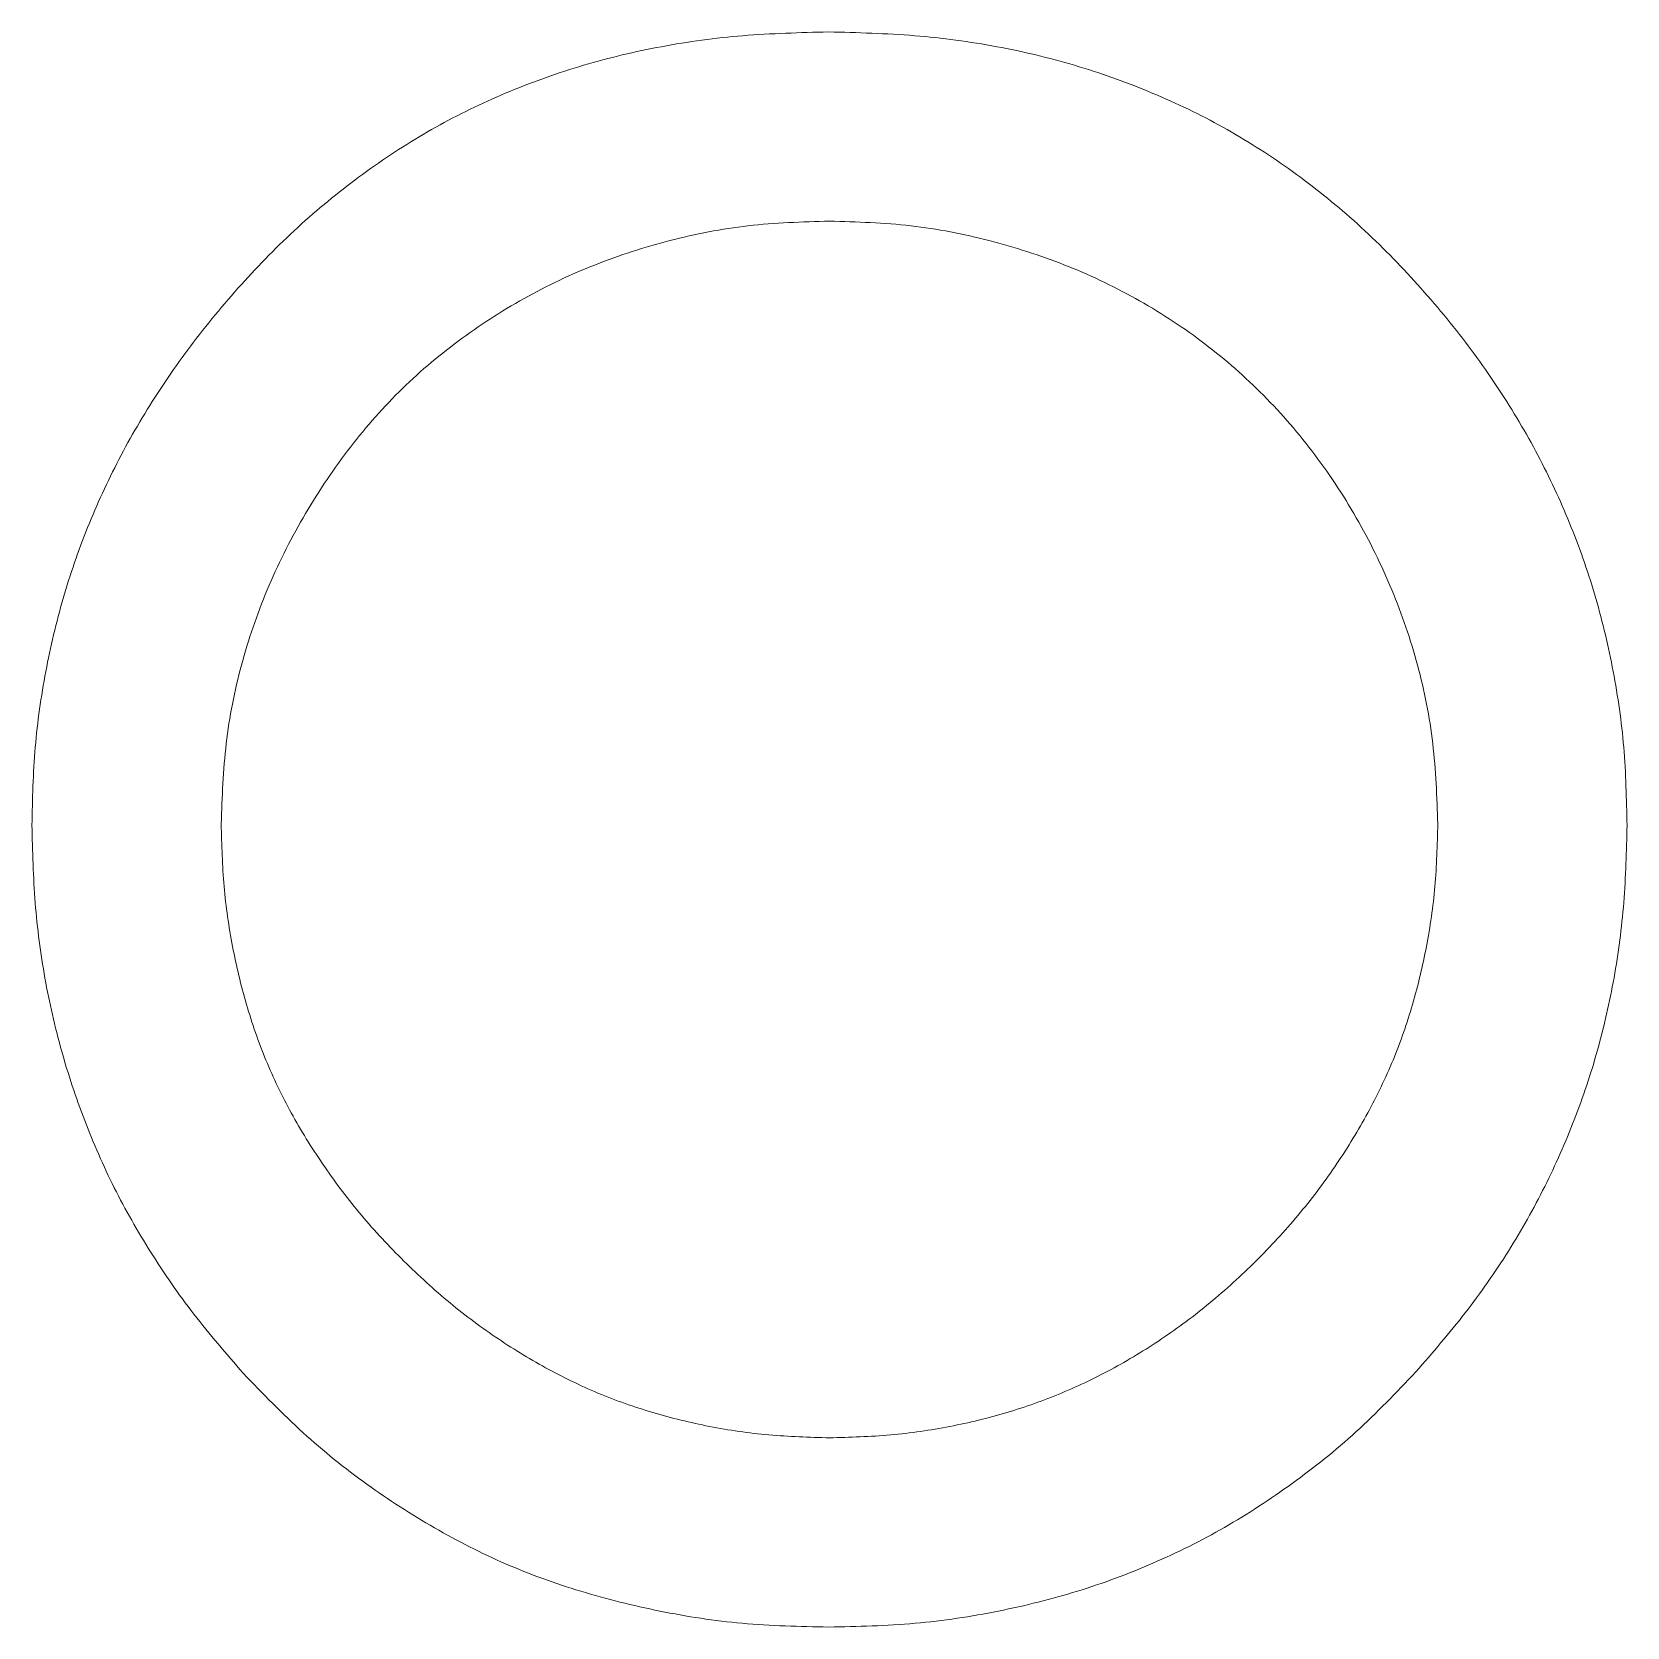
# Model space of a CAD drawing. Header units: millimetres. Extents: x 0 to 276, y 0 to 293.
# Drawn here: x 110.243 to 112.891, y 176.549 to 179.196 of the extents above; entities that cross this region are included whole.
import ezdxf

# ---------------------------------------------------------------- set-up
doc = ezdxf.new("R2010")
doc.units = ezdxf.units.MM

msp = doc.modelspace()

# ---------------------------------------------------------------- linework, layer by layer
at = {"color": 18, "linetype": 'Continuous', "lineweight": 15, "true_color": 0x000000}
for points, knots in [([(110.2432, 177.8798), (110.2442, 177.9231), (110.2461, 178.0086), (110.2645, 178.1346), (110.293, 178.2568), (110.3338, 178.3747), (110.3862, 178.4886), (110.4501, 178.598), (110.5259, 178.7031), (110.6119, 178.8031), (110.707, 178.8953), (110.8101, 178.9756), (110.9193, 179.0445), (111.0359, 179.0999), (111.159, 179.1436), (111.2887, 179.1743), (111.425, 179.1929), (111.518, 179.1952), (111.5655, 179.1965)], [0, 0, 0, 0, 0.062416, 0.123337, 0.183265, 0.243172, 0.302898, 0.363774, 0.425605, 0.489659, 0.553785, 0.616222, 0.677854, 0.739517, 0.802097, 0.865866, 0.931508, 1, 1, 1, 1]), ([(110.2432, 177.8798), (110.2442, 177.9231), (110.2461, 178.0086), (110.2645, 178.1346), (110.293, 178.2568), (110.3338, 178.3747), (110.3862, 178.4886), (110.4501, 178.598), (110.5259, 178.7031), (110.6119, 178.8031), (110.707, 178.8953), (110.8101, 178.9756), (110.9193, 179.0445), (111.0359, 179.0999), (111.159, 179.1436), (111.2887, 179.1743), (111.425, 179.1929), (111.518, 179.1952), (111.5655, 179.1965)], [0, 0, 0, 0, 0.062416, 0.123337, 0.183265, 0.243172, 0.302898, 0.363774, 0.425605, 0.489659, 0.553785, 0.616222, 0.677854, 0.739517, 0.802097, 0.865866, 0.931508, 1, 1, 1, 1]), ([(110.2432, 177.8798), (110.2442, 177.9231), (110.2461, 178.0086), (110.2645, 178.1346), (110.293, 178.2568), (110.3338, 178.3747), (110.3862, 178.4886), (110.4501, 178.598), (110.5259, 178.7031), (110.6119, 178.8031), (110.707, 178.8953), (110.8101, 178.9756), (110.9193, 179.0445), (111.0359, 179.0999), (111.159, 179.1436), (111.2887, 179.1743), (111.425, 179.1929), (111.518, 179.1952), (111.5655, 179.1965)], [0, 0, 0, 0, 0.062416, 0.123337, 0.183265, 0.243172, 0.302898, 0.363774, 0.425605, 0.489659, 0.553785, 0.616222, 0.677854, 0.739517, 0.802097, 0.865866, 0.931508, 1, 1, 1, 1]), ([(110.2432, 177.8798), (110.2442, 177.9231), (110.2461, 178.0086), (110.2645, 178.1346), (110.293, 178.2568), (110.3338, 178.3747), (110.3862, 178.4886), (110.4501, 178.598), (110.5259, 178.7031), (110.6119, 178.8031), (110.707, 178.8953), (110.8101, 178.9756), (110.9193, 179.0445), (111.0359, 179.0999), (111.159, 179.1436), (111.2887, 179.1743), (111.425, 179.1929), (111.518, 179.1952), (111.5655, 179.1965)], [0, 0, 0, 0, 0.062416, 0.123337, 0.183265, 0.243172, 0.302898, 0.363774, 0.425605, 0.489659, 0.553785, 0.616222, 0.677854, 0.739517, 0.802097, 0.865866, 0.931508, 1, 1, 1, 1]), ([(111.5655, 179.1965), (111.6132, 179.1952), (111.7067, 179.1929), (111.8435, 179.1744), (111.9735, 179.1436), (112.0967, 179.0997), (112.2138, 179.0445), (112.3236, 178.9758), (112.4268, 178.8953), (112.5219, 178.8031), (112.6079, 178.7031), (112.6838, 178.598), (112.7476, 178.4886), (112.8, 178.3747), (112.8408, 178.2568), (112.8694, 178.1346), (112.8877, 178.0086), (112.8896, 177.9231), (112.8906, 177.8798)], [0, 0, 0, 0, 0.068742, 0.134635, 0.198324, 0.260825, 0.322714, 0.384555, 0.446913, 0.510958, 0.574931, 0.636685, 0.697483, 0.757134, 0.816966, 0.876818, 0.937663, 1, 1, 1, 1]), ([(111.5655, 179.1965), (111.6132, 179.1952), (111.7067, 179.1929), (111.8435, 179.1744), (111.9735, 179.1436), (112.0967, 179.0997), (112.2138, 179.0445), (112.3236, 178.9758), (112.4268, 178.8953), (112.5219, 178.8031), (112.6079, 178.7031), (112.6838, 178.598), (112.7476, 178.4886), (112.8, 178.3747), (112.8408, 178.2568), (112.8694, 178.1346), (112.8877, 178.0086), (112.8896, 177.9231), (112.8906, 177.8798)], [0, 0, 0, 0, 0.068742, 0.134635, 0.198324, 0.260825, 0.322714, 0.384555, 0.446913, 0.510958, 0.574931, 0.636685, 0.697483, 0.757134, 0.816966, 0.876818, 0.937663, 1, 1, 1, 1]), ([(111.5655, 179.1965), (111.6132, 179.1952), (111.7067, 179.1929), (111.8435, 179.1744), (111.9735, 179.1436), (112.0967, 179.0997), (112.2138, 179.0445), (112.3236, 178.9758), (112.4268, 178.8953), (112.5219, 178.8031), (112.6079, 178.7031), (112.6838, 178.598), (112.7476, 178.4886), (112.8, 178.3747), (112.8408, 178.2568), (112.8694, 178.1346), (112.8877, 178.0086), (112.8896, 177.9231), (112.8906, 177.8798)], [0, 0, 0, 0, 0.068742, 0.134635, 0.198324, 0.260825, 0.322714, 0.384555, 0.446913, 0.510958, 0.574931, 0.636685, 0.697483, 0.757134, 0.816966, 0.876818, 0.937663, 1, 1, 1, 1]), ([(111.5655, 179.1965), (111.6132, 179.1952), (111.7067, 179.1929), (111.8435, 179.1744), (111.9735, 179.1436), (112.0967, 179.0997), (112.2138, 179.0445), (112.3236, 178.9758), (112.4268, 178.8953), (112.5219, 178.8031), (112.6079, 178.7031), (112.6838, 178.598), (112.7476, 178.4886), (112.8, 178.3747), (112.8408, 178.2568), (112.8694, 178.1346), (112.8877, 178.0086), (112.8896, 177.9231), (112.8906, 177.8798)], [0, 0, 0, 0, 0.068742, 0.134635, 0.198324, 0.260825, 0.322714, 0.384555, 0.446913, 0.510958, 0.574931, 0.636685, 0.697483, 0.757134, 0.816966, 0.876818, 0.937663, 1, 1, 1, 1]), ([(111.5669, 178.8824), (111.5217, 178.8811), (111.4324, 178.8785), (111.302, 178.8527), (111.177, 178.8126), (111.0588, 178.7567), (110.9492, 178.6857), (110.8499, 178.6013), (110.7641, 178.5019), (110.6908, 178.3913), (110.6313, 178.272), (110.5881, 178.1462), (110.5621, 178.0154), (110.5589, 177.9266), (110.5573, 177.8819)], [0, 0, 0, 0, 0.085606, 0.168983, 0.250908, 0.333708, 0.416005, 0.49766, 0.579893, 0.663902, 0.748466, 0.831791, 0.915252, 1, 1, 1, 1]), ([(111.5669, 178.8824), (111.5217, 178.8811), (111.4324, 178.8785), (111.302, 178.8527), (111.177, 178.8126), (111.0588, 178.7567), (110.9492, 178.6857), (110.8499, 178.6013), (110.7641, 178.5019), (110.6908, 178.3913), (110.6313, 178.272), (110.5881, 178.1462), (110.5621, 178.0154), (110.5589, 177.9266), (110.5573, 177.8819)], [0, 0, 0, 0, 0.085606, 0.168983, 0.250908, 0.333708, 0.416005, 0.49766, 0.579893, 0.663902, 0.748466, 0.831791, 0.915252, 1, 1, 1, 1]), ([(111.5669, 178.8824), (111.5217, 178.8811), (111.4324, 178.8785), (111.302, 178.8527), (111.177, 178.8126), (111.0588, 178.7567), (110.9492, 178.6857), (110.8499, 178.6013), (110.7641, 178.5019), (110.6908, 178.3913), (110.6313, 178.272), (110.5881, 178.1462), (110.5621, 178.0154), (110.5589, 177.9266), (110.5573, 177.8819)], [0, 0, 0, 0, 0.085606, 0.168983, 0.250908, 0.333708, 0.416005, 0.49766, 0.579893, 0.663902, 0.748466, 0.831791, 0.915252, 1, 1, 1, 1]), ([(111.5669, 178.8824), (111.5217, 178.8811), (111.4324, 178.8785), (111.302, 178.8527), (111.177, 178.8126), (111.0588, 178.7567), (110.9492, 178.6857), (110.8499, 178.6013), (110.7641, 178.5019), (110.6908, 178.3913), (110.6313, 178.272), (110.5881, 178.1462), (110.5621, 178.0154), (110.5589, 177.9266), (110.5573, 177.8819)], [0, 0, 0, 0, 0.085606, 0.168983, 0.250908, 0.333708, 0.416005, 0.49766, 0.579893, 0.663902, 0.748466, 0.831791, 0.915252, 1, 1, 1, 1]), ([(112.5765, 177.8819), (112.5749, 177.9266), (112.5717, 178.0154), (112.5458, 178.1462), (112.5024, 178.2718), (112.4438, 178.3914), (112.3704, 178.5021), (112.2839, 178.6008), (112.1853, 178.686), (112.0757, 178.7567), (111.9573, 178.8128), (111.8321, 178.8526), (111.7014, 178.8785), (111.6121, 178.8811), (111.5669, 178.8824)], [0, 0, 0, 0, 0.084733, 0.168179, 0.251488, 0.335841, 0.419834, 0.502345, 0.583649, 0.665931, 0.748717, 0.831047, 0.91441, 1, 1, 1, 1]), ([(112.5765, 177.8819), (112.5749, 177.9266), (112.5717, 178.0154), (112.5458, 178.1462), (112.5024, 178.2718), (112.4438, 178.3914), (112.3704, 178.5021), (112.2839, 178.6008), (112.1853, 178.686), (112.0757, 178.7567), (111.9573, 178.8128), (111.8321, 178.8526), (111.7014, 178.8785), (111.6121, 178.8811), (111.5669, 178.8824)], [0, 0, 0, 0, 0.084733, 0.168179, 0.251488, 0.335841, 0.419834, 0.502345, 0.583649, 0.665931, 0.748717, 0.831047, 0.91441, 1, 1, 1, 1]), ([(112.5765, 177.8819), (112.5749, 177.9266), (112.5717, 178.0154), (112.5458, 178.1462), (112.5024, 178.2718), (112.4438, 178.3914), (112.3704, 178.5021), (112.2839, 178.6008), (112.1853, 178.686), (112.0757, 178.7567), (111.9573, 178.8128), (111.8321, 178.8526), (111.7014, 178.8785), (111.6121, 178.8811), (111.5669, 178.8824)], [0, 0, 0, 0, 0.084733, 0.168179, 0.251488, 0.335841, 0.419834, 0.502345, 0.583649, 0.665931, 0.748717, 0.831047, 0.91441, 1, 1, 1, 1]), ([(112.5765, 177.8819), (112.5749, 177.9266), (112.5717, 178.0154), (112.5458, 178.1462), (112.5024, 178.2718), (112.4438, 178.3914), (112.3704, 178.5021), (112.2839, 178.6008), (112.1853, 178.686), (112.0757, 178.7567), (111.9573, 178.8128), (111.8321, 178.8526), (111.7014, 178.8785), (111.6121, 178.8811), (111.5669, 178.8824)], [0, 0, 0, 0, 0.084733, 0.168179, 0.251488, 0.335841, 0.419834, 0.502345, 0.583649, 0.665931, 0.748717, 0.831047, 0.91441, 1, 1, 1, 1]), ([(110.5573, 177.8819), (110.5583, 177.8472), (110.5601, 177.7791), (110.5746, 177.6788), (110.5978, 177.5823), (110.6297, 177.4895), (110.6724, 177.4009), (110.7248, 177.3169), (110.785, 177.2355), (110.8551, 177.1602), (110.9304, 177.0904), (111.0108, 177.0298), (111.0946, 176.9784), (111.182, 176.9357), (111.2734, 176.9037), (111.3683, 176.8804), (111.4665, 176.8661), (111.5332, 176.8641), (111.5669, 176.8631)], [0, 0, 0, 0, 0.065185, 0.128274, 0.19027, 0.251768, 0.312769, 0.374793, 0.43797, 0.503047, 0.568125, 0.63095, 0.692369, 0.752973, 0.813641, 0.874355, 0.936573, 1, 1, 1, 1]), ([(110.5573, 177.8819), (110.5583, 177.8472), (110.5601, 177.7791), (110.5746, 177.6788), (110.5978, 177.5823), (110.6297, 177.4895), (110.6724, 177.4009), (110.7248, 177.3169), (110.785, 177.2355), (110.8551, 177.1602), (110.9304, 177.0904), (111.0108, 177.0298), (111.0946, 176.9784), (111.182, 176.9357), (111.2734, 176.9037), (111.3683, 176.8804), (111.4665, 176.8661), (111.5332, 176.8641), (111.5669, 176.8631)], [0, 0, 0, 0, 0.065185, 0.128274, 0.19027, 0.251768, 0.312769, 0.374793, 0.43797, 0.503047, 0.568125, 0.63095, 0.692369, 0.752973, 0.813641, 0.874355, 0.936573, 1, 1, 1, 1]), ([(110.5573, 177.8819), (110.5583, 177.8472), (110.5601, 177.7791), (110.5746, 177.6788), (110.5978, 177.5823), (110.6297, 177.4895), (110.6724, 177.4009), (110.7248, 177.3169), (110.785, 177.2355), (110.8551, 177.1602), (110.9304, 177.0904), (111.0108, 177.0298), (111.0946, 176.9784), (111.182, 176.9357), (111.2734, 176.9037), (111.3683, 176.8804), (111.4665, 176.8661), (111.5332, 176.8641), (111.5669, 176.8631)], [0, 0, 0, 0, 0.065185, 0.128274, 0.19027, 0.251768, 0.312769, 0.374793, 0.43797, 0.503047, 0.568125, 0.63095, 0.692369, 0.752973, 0.813641, 0.874355, 0.936573, 1, 1, 1, 1]), ([(110.5573, 177.8819), (110.5583, 177.8472), (110.5601, 177.7791), (110.5746, 177.6788), (110.5978, 177.5823), (110.6297, 177.4895), (110.6724, 177.4009), (110.7248, 177.3169), (110.785, 177.2355), (110.8551, 177.1602), (110.9304, 177.0904), (111.0108, 177.0298), (111.0946, 176.9784), (111.182, 176.9357), (111.2734, 176.9037), (111.3683, 176.8804), (111.4665, 176.8661), (111.5332, 176.8641), (111.5669, 176.8631)], [0, 0, 0, 0, 0.065185, 0.128274, 0.19027, 0.251768, 0.312769, 0.374793, 0.43797, 0.503047, 0.568125, 0.63095, 0.692369, 0.752973, 0.813641, 0.874355, 0.936573, 1, 1, 1, 1]), ([(111.5669, 176.8631), (111.6008, 176.8641), (111.6678, 176.866), (111.7665, 176.8805), (111.8614, 176.9034), (111.9528, 176.936), (112.0405, 176.9781), (112.1244, 177.0298), (112.2048, 177.0905), (112.2802, 177.1599), (112.3494, 177.2358), (112.4099, 177.3167), (112.4613, 177.4012), (112.5041, 177.4894), (112.536, 177.5823), (112.5592, 177.6788), (112.5737, 177.7791), (112.5756, 177.8472), (112.5765, 177.8819)], [0, 0, 0, 0, 0.063846, 0.126044, 0.187165, 0.247399, 0.30838, 0.36978, 0.432584, 0.497641, 0.562401, 0.625557, 0.687332, 0.748313, 0.809791, 0.871768, 0.934836, 1, 1, 1, 1]), ([(111.5669, 176.8631), (111.6008, 176.8641), (111.6678, 176.866), (111.7665, 176.8805), (111.8614, 176.9034), (111.9528, 176.936), (112.0405, 176.9781), (112.1244, 177.0298), (112.2048, 177.0905), (112.2802, 177.1599), (112.3494, 177.2358), (112.4099, 177.3167), (112.4613, 177.4012), (112.5041, 177.4894), (112.536, 177.5823), (112.5592, 177.6788), (112.5737, 177.7791), (112.5756, 177.8472), (112.5765, 177.8819)], [0, 0, 0, 0, 0.063846, 0.126044, 0.187165, 0.247399, 0.30838, 0.36978, 0.432584, 0.497641, 0.562401, 0.625557, 0.687332, 0.748313, 0.809791, 0.871768, 0.934836, 1, 1, 1, 1]), ([(111.5669, 176.8631), (111.6008, 176.8641), (111.6678, 176.866), (111.7665, 176.8805), (111.8614, 176.9034), (111.9528, 176.936), (112.0405, 176.9781), (112.1244, 177.0298), (112.2048, 177.0905), (112.2802, 177.1599), (112.3494, 177.2358), (112.4099, 177.3167), (112.4613, 177.4012), (112.5041, 177.4894), (112.536, 177.5823), (112.5592, 177.6788), (112.5737, 177.7791), (112.5756, 177.8472), (112.5765, 177.8819)], [0, 0, 0, 0, 0.063846, 0.126044, 0.187165, 0.247399, 0.30838, 0.36978, 0.432584, 0.497641, 0.562401, 0.625557, 0.687332, 0.748313, 0.809791, 0.871768, 0.934836, 1, 1, 1, 1]), ([(111.5669, 176.8631), (111.6008, 176.8641), (111.6678, 176.866), (111.7665, 176.8805), (111.8614, 176.9034), (111.9528, 176.936), (112.0405, 176.9781), (112.1244, 177.0298), (112.2048, 177.0905), (112.2802, 177.1599), (112.3494, 177.2358), (112.4099, 177.3167), (112.4613, 177.4012), (112.5041, 177.4894), (112.536, 177.5823), (112.5592, 177.6788), (112.5737, 177.7791), (112.5756, 177.8472), (112.5765, 177.8819)], [0, 0, 0, 0, 0.063846, 0.126044, 0.187165, 0.247399, 0.30838, 0.36978, 0.432584, 0.497641, 0.562401, 0.625557, 0.687332, 0.748313, 0.809791, 0.871768, 0.934836, 1, 1, 1, 1]), ([(110.5938, 176.9704), (110.5658, 177.0026), (110.5104, 177.0664), (110.4393, 177.1699), (110.3781, 177.277), (110.329, 177.3893), (110.2903, 177.5056), (110.2628, 177.6265), (110.2465, 177.7517), (110.2443, 177.8367), (110.2432, 177.8798)], [0, 0, 0, 0, 0.128157, 0.253834, 0.376506, 0.498534, 0.621368, 0.744565, 0.870634, 1, 1, 1, 1]), ([(110.5938, 176.9704), (110.5658, 177.0026), (110.5104, 177.0664), (110.4393, 177.1699), (110.3781, 177.277), (110.329, 177.3893), (110.2903, 177.5056), (110.2628, 177.6265), (110.2465, 177.7517), (110.2443, 177.8367), (110.2432, 177.8798)], [0, 0, 0, 0, 0.128157, 0.253834, 0.376506, 0.498534, 0.621368, 0.744565, 0.870634, 1, 1, 1, 1]), ([(110.5938, 176.9704), (110.5658, 177.0026), (110.5104, 177.0664), (110.4393, 177.1699), (110.3781, 177.277), (110.329, 177.3893), (110.2903, 177.5056), (110.2628, 177.6265), (110.2465, 177.7517), (110.2443, 177.8367), (110.2432, 177.8798)], [0, 0, 0, 0, 0.128157, 0.253834, 0.376506, 0.498534, 0.621368, 0.744565, 0.870634, 1, 1, 1, 1]), ([(110.5938, 176.9704), (110.5658, 177.0026), (110.5104, 177.0664), (110.4393, 177.1699), (110.3781, 177.277), (110.329, 177.3893), (110.2903, 177.5056), (110.2628, 177.6265), (110.2465, 177.7517), (110.2443, 177.8367), (110.2432, 177.8798)], [0, 0, 0, 0, 0.128157, 0.253834, 0.376506, 0.498534, 0.621368, 0.744565, 0.870634, 1, 1, 1, 1]), ([(112.8906, 177.8798), (112.8895, 177.8369), (112.8873, 177.7522), (112.871, 177.6272), (112.8436, 177.5065), (112.8049, 177.3906), (112.7554, 177.2789), (112.695, 177.1715), (112.6232, 177.0685), (112.568, 177.0048), (112.5401, 176.9725)], [0, 0, 0, 0, 0.128919, 0.255238, 0.378679, 0.501088, 0.622714, 0.746241, 0.871589, 1, 1, 1, 1]), ([(112.8906, 177.8798), (112.8895, 177.8369), (112.8873, 177.7522), (112.871, 177.6272), (112.8436, 177.5065), (112.8049, 177.3906), (112.7554, 177.2789), (112.695, 177.1715), (112.6232, 177.0685), (112.568, 177.0048), (112.5401, 176.9725)], [0, 0, 0, 0, 0.128919, 0.255238, 0.378679, 0.501088, 0.622714, 0.746241, 0.871589, 1, 1, 1, 1]), ([(112.8906, 177.8798), (112.8895, 177.8369), (112.8873, 177.7522), (112.871, 177.6272), (112.8436, 177.5065), (112.8049, 177.3906), (112.7554, 177.2789), (112.695, 177.1715), (112.6232, 177.0685), (112.568, 177.0048), (112.5401, 176.9725)], [0, 0, 0, 0, 0.128919, 0.255238, 0.378679, 0.501088, 0.622714, 0.746241, 0.871589, 1, 1, 1, 1]), ([(112.8906, 177.8798), (112.8895, 177.8369), (112.8873, 177.7522), (112.871, 177.6272), (112.8436, 177.5065), (112.8049, 177.3906), (112.7554, 177.2789), (112.695, 177.1715), (112.6232, 177.0685), (112.568, 177.0048), (112.5401, 176.9725)], [0, 0, 0, 0, 0.128919, 0.255238, 0.378679, 0.501088, 0.622714, 0.746241, 0.871589, 1, 1, 1, 1]), ([(111.5655, 176.549), (111.5175, 176.5501), (111.4234, 176.5521), (111.2856, 176.5735), (111.1541, 176.6062), (111.0283, 176.6515), (110.9099, 176.7122), (110.7971, 176.7846), (110.6903, 176.8704), (110.6263, 176.9367), (110.5938, 176.9704)], [0, 0, 0, 0, 0.1317514, 0.2583324, 0.382134, 0.5038044, 0.624693, 0.7468706, 0.8715135, 1, 1, 1, 1]), ([(111.5655, 176.549), (111.5175, 176.5501), (111.4234, 176.5521), (111.2856, 176.5735), (111.1541, 176.6062), (111.0283, 176.6515), (110.9099, 176.7122), (110.7971, 176.7846), (110.6903, 176.8704), (110.6263, 176.9367), (110.5938, 176.9704)], [0, 0, 0, 0, 0.1317514, 0.2583324, 0.382134, 0.5038044, 0.624693, 0.7468706, 0.8715135, 1, 1, 1, 1]), ([(111.5655, 176.549), (111.5175, 176.5501), (111.4234, 176.5521), (111.2856, 176.5735), (111.1541, 176.6062), (111.0283, 176.6515), (110.9099, 176.7122), (110.7971, 176.7846), (110.6903, 176.8704), (110.6263, 176.9367), (110.5938, 176.9704)], [0, 0, 0, 0, 0.1317514, 0.2583324, 0.382134, 0.5038044, 0.624693, 0.7468706, 0.8715135, 1, 1, 1, 1]), ([(111.5655, 176.549), (111.5175, 176.5501), (111.4234, 176.5521), (111.2856, 176.5735), (111.1541, 176.6062), (111.0283, 176.6515), (110.9099, 176.7122), (110.7971, 176.7846), (110.6903, 176.8704), (110.6263, 176.9367), (110.5938, 176.9704)], [0, 0, 0, 0, 0.1317514, 0.2583324, 0.382134, 0.5038044, 0.624693, 0.7468706, 0.8715135, 1, 1, 1, 1]), ([(112.5401, 176.9725), (112.5076, 176.9385), (112.4438, 176.8717), (112.3365, 176.7862), (112.224, 176.7123), (112.1042, 176.6528), (111.9786, 176.606), (111.8463, 176.5734), (111.7081, 176.5521), (111.6135, 176.5501), (111.5655, 176.549)], [0, 0, 0, 0, 0.128498, 0.252713, 0.374819, 0.496436, 0.617911, 0.741288, 0.8687, 1, 1, 1, 1]), ([(112.5401, 176.9725), (112.5076, 176.9385), (112.4438, 176.8717), (112.3365, 176.7862), (112.224, 176.7123), (112.1042, 176.6528), (111.9786, 176.606), (111.8463, 176.5734), (111.7081, 176.5521), (111.6135, 176.5501), (111.5655, 176.549)], [0, 0, 0, 0, 0.128498, 0.252713, 0.374819, 0.496436, 0.617911, 0.741288, 0.8687, 1, 1, 1, 1]), ([(112.5401, 176.9725), (112.5076, 176.9385), (112.4438, 176.8717), (112.3365, 176.7862), (112.224, 176.7123), (112.1042, 176.6528), (111.9786, 176.606), (111.8463, 176.5734), (111.7081, 176.5521), (111.6135, 176.5501), (111.5655, 176.549)], [0, 0, 0, 0, 0.128498, 0.252713, 0.374819, 0.496436, 0.617911, 0.741288, 0.8687, 1, 1, 1, 1]), ([(112.5401, 176.9725), (112.5076, 176.9385), (112.4438, 176.8717), (112.3365, 176.7862), (112.224, 176.7123), (112.1042, 176.6528), (111.9786, 176.606), (111.8463, 176.5734), (111.7081, 176.5521), (111.6135, 176.5501), (111.5655, 176.549)], [0, 0, 0, 0, 0.128498, 0.252713, 0.374819, 0.496436, 0.617911, 0.741288, 0.8687, 1, 1, 1, 1])]:
    msp.add_open_spline(points, degree=3, knots=knots, dxfattribs=at)

doc.saveas('drawing.dxf')
